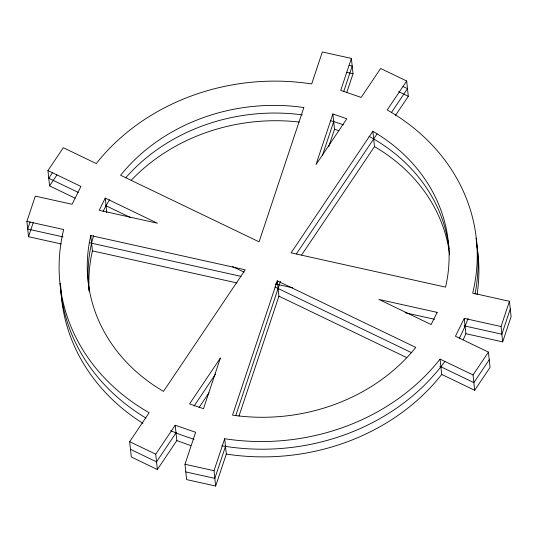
<?xml version="1.0" encoding="UTF-8"?>
<svg xmlns="http://www.w3.org/2000/svg" width="538" height="538" viewBox="0 0 538 538"><rect width="100%" height="100%" fill="white"/><g stroke="black" fill="none" stroke-linecap="round" stroke-linejoin="round"><path stroke-width="0.81" d="M61.231 243.97L28.541 236.713L26.9 221.38L35.313 196.128L72.092 204.285L80.922 186.424L47.949 170.573L63.316 147.715L96.295 163.565A209.383 179.853 -6.1 0 1 311.684 83.948L322.336 51.964L351.375 58.407L353.015 73.733L346.781 92.455M30.088 221.945L27.72 229.047L62.993 236.875M28.541 236.713L33.269 222.51M226.316 454.052A209.383 179.853 -6.1 0 0 441.705 374.435L474.684 390.285L473.043 374.959L440.064 359.102A209.383 179.853 -6.1 0 1 224.682 438.719L226.316 454.052L215.664 486.036L186.625 479.593L184.985 464.267L195.637 432.276L175.193 425.242L155.724 454.193L157.365 469.526L131.326 457.004L129.685 441.671L149.154 412.72A209.383 179.853 -6.1 0 1 63.679 229.538L26.9 221.38M215.664 486.036L214.023 470.703L224.682 438.719M277.278 280.829L232.537 415.141A181.198 155.643 -6.1 0 0 415.76 347.413L277.278 280.829L278.919 296.162L238.939 416.17M332.867 113.962L316.001 164.601L346.822 118.77L332.867 113.962L334.508 129.295L328.705 146.706M351.375 58.407L340.722 90.391L361.173 97.425L380.635 68.474L406.674 80.996L408.315 96.329L395.336 115.63M225.738 445.672L214.844 478.369L185.805 471.927M235.832 415.37L280.466 281.394M322.444 155.388L333.863 121.097M343.695 91.588L352.195 66.073L348.967 65.354M501.046 326.539L464.267 318.382L465.908 333.715L502.687 341.872L501.046 326.539L509.459 301.287L472.68 293.129A209.383 179.853 -6.1 0 0 387.205 109.947L406.674 80.996M510.28 308.953L501.867 334.206L464.133 325.833M502.687 341.872L511.1 316.62L509.459 301.287M464.267 318.382L455.437 336.243L488.417 352.101L490.051 367.427L474.684 390.285M465.908 333.715L463.346 339.444M105.233 198.112L99.207 210.297L157.446 223.216L105.233 198.112L106.786 212.638M52.495 172.698L48.77 178.239L78.266 192.422M75.071 198.152L49.583 185.899L57.041 174.816M372.854 131.285L291.105 252.86L445.565 287.117A181.198 155.643 -6.1 0 0 372.854 131.285L374.495 146.618A181.198 155.643 -6.1 0 1 449.6 254.097M176.242 432.559L156.545 461.86L130.505 449.338M194.07 406.055L215.644 373.964M275.685 284.676L278.032 281.186M296.324 253.983L377.004 134.002M391.543 112.381L407.495 88.662L403.029 86.517M157.365 469.526L176.827 440.575L175.193 425.242M199.121 407.427L208.926 392.841M301.623 254.992L374.495 146.618M473.043 374.959L488.417 352.101M489.23 359.761L473.864 382.619L439.822 366.257M346.559 72.307L353.015 73.733M90.794 235.557L245.254 269.807L163.505 391.382A181.198 155.643 -6.1 0 1 90.794 235.557L92.435 250.883A181.198 155.643 -6.1 0 0 89.214 291.071M89.241 242.692L241.004 276.35M275.456 283.99L292.685 287.81M405.067 312.739L434.603 319.283M92.435 250.883L237.083 282.968M184.985 464.267L214.023 470.703M334.508 129.295L338.96 130.7M190.708 445.592L176.827 440.575M398.645 91.675L408.315 96.329M105.495 205.509L130.458 217.513M232.571 266.613L243.916 272.067M274.931 286.976L411.839 352.8M278.919 296.162L406.802 357.649M129.685 441.671L155.724 454.193M440.064 359.102L441.705 374.435M47.949 170.573L49.583 185.899M449.371 251.73A181.198 155.643 -6.1 0 1 449.627 254.898M89.147 291.004A181.198 155.643 -6.1 0 1 93.592 235.657M103.128 211.347A181.198 155.643 -6.1 0 1 109.57 199.732M125.737 177.775A181.198 155.643 -6.1 0 1 302.316 114.863M330.339 120.653A181.198 155.643 -6.1 0 1 343.405 124.85M369.007 136.322A181.198 155.643 -6.1 0 1 449.042 248.576M476.016 238.018A209.383 179.853 -6.1 0 1 474.993 294.071M468.1 318.442A209.383 179.853 -6.1 0 1 459.371 338.173M444.899 361.475A209.383 179.853 -6.1 0 1 221.77 445.773M194.043 439.23A209.383 179.853 -6.1 0 1 170.667 430.689M145.845 417.979A209.383 179.853 -6.1 0 1 60.155 283.237M131.185 180.358A181.198 155.643 -6.1 0 1 299.128 122.039M476.863 245.866A209.383 179.853 -6.1 0 1 477.065 294.696M142.947 423.359A209.383 179.853 -6.1 0 1 60.807 286.841M220.365 358.066L203.492 408.705L189.544 403.904L220.365 358.066M303.829 107.526L259.081 241.838L120.606 175.254A181.198 155.643 -6.1 0 1 303.829 107.526M437.152 312.37L431.126 324.555L378.92 299.451L437.152 312.37"/></g></svg>
